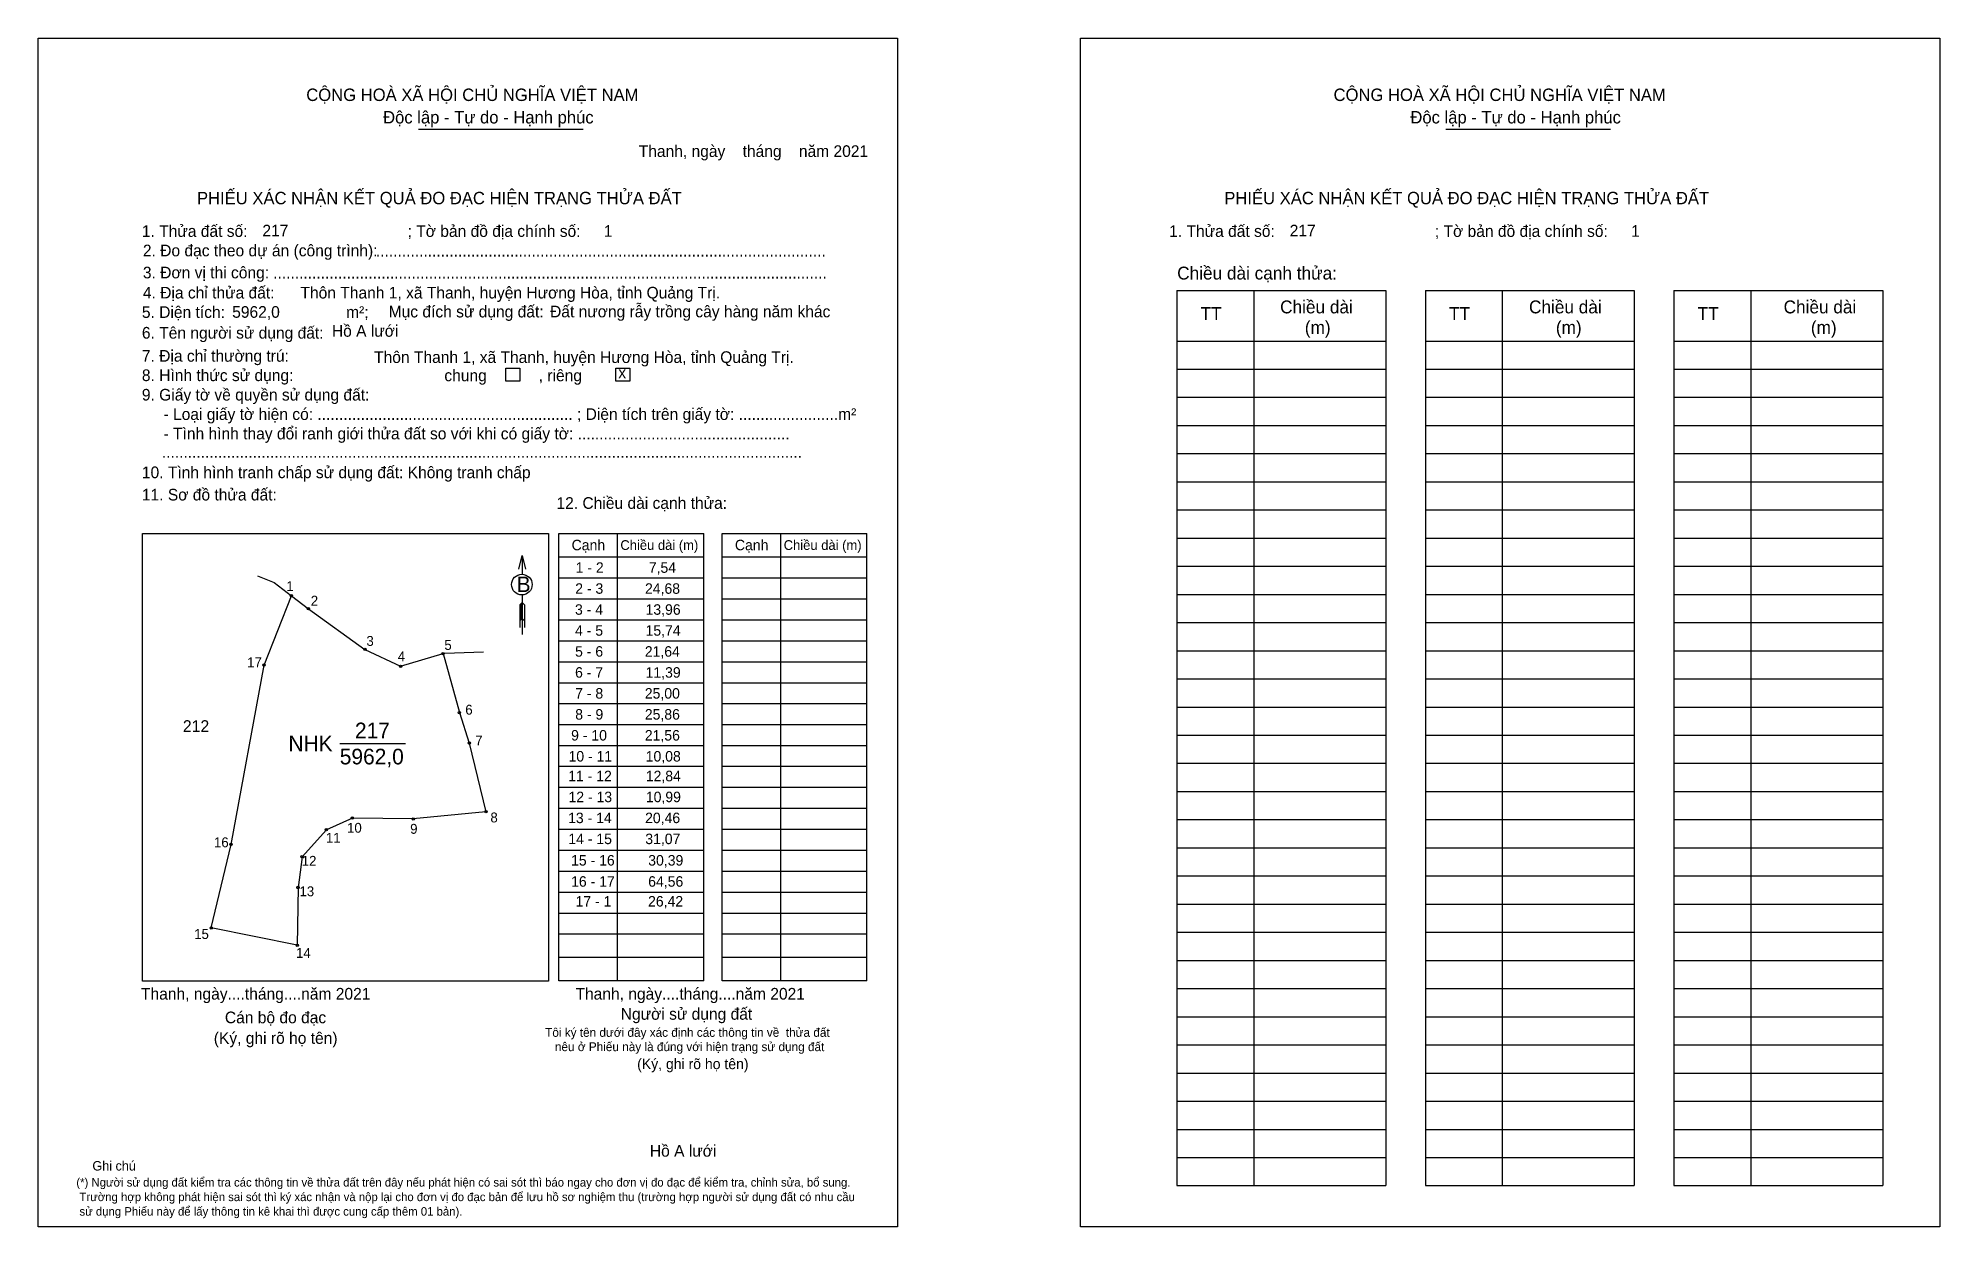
# Model space of a CAD drawing. Extents: x 544814 to 545488, y 1822900 to 1823321.
import ezdxf

# ---------------------------------------------------------------- set-up
doc = ezdxf.new("R2010")
doc.units = 0
for name, color, linetype in [('CanhThua', 7, 'Continuous'), ('kqddKhungInTrang1', 7, 'Continuous'), ('kqddKhungInTrang2', 7, 'Continuous'), ('kqddNoiDung', 7, 'Continuous'), ('kqddTemplate', 7, 'Continuous'), ('MocDinhThua', 7, 'Continuous'), ('NhanDiaChinhThua', 7, 'Continuous'), ('NhanTuCan', 7, 'Continuous'), ('RauThua', 7, 'Continuous'), ('SoHieuDinhThua', 7, 'Continuous')]:
    doc.layers.add(name, color=color, linetype=linetype)

msp = doc.modelspace()

# ---------------------------------------------------------------- linework, layer by layer
at = {"layer": 'CanhThua'}
for p, q in [((544893.95, 1823099.22), (544903.68, 1823123.78)), ((544903.68, 1823123.78), (544909.66, 1823119.18)), ((544909.66, 1823119.18), (544929.69, 1823104.76)), ((544929.69, 1823104.76), (544942.31, 1823098.79)), ((544942.31, 1823098.79), (544957.4, 1823103.26)), ((544957.4, 1823103.26), (544963.15, 1823082.41)), ((544882.26, 1823035.73), (544893.95, 1823099.22)), ((544963.15, 1823082.41), (544966.66, 1823071.57)), ((544966.66, 1823071.57), (544972.55, 1823047.27)), ((544925.26, 1823045.02), (544916.07, 1823040.88)), ((544946.82, 1823044.72), (544925.26, 1823045.02)), ((544972.55, 1823047.27), (544946.82, 1823044.72)), ((544875.26, 1823006.15), (544882.26, 1823035.73)), ((544916.07, 1823040.88), (544907.46, 1823031.35)), ((544907.46, 1823031.35), (544906.03, 1823020.45)), ((544906.03, 1823020.45), (544905.71, 1823000)), ((544905.71, 1823000), (544875.26, 1823006.15))]:
    msp.add_line(p, q, dxfattribs=at)
at = {"layer": 'kqddKhungInTrang1'}
msp.add_lwpolyline([(544813.91, 1823321.25), (545118.29, 1823321.25), (545118.29, 1822900.25), (544813.91, 1822900.25)], close=True, dxfattribs=at)
at = {"layer": 'kqddKhungInTrang2'}
msp.add_lwpolyline([(545183.22, 1823321.25), (545487.61, 1823321.25), (545487.61, 1822900.25), (545183.22, 1822900.25)], close=True, dxfattribs=at)
at = {"layer": 'kqddTemplate'}
for p, q in [((544948.73, 1823289.03), (545007.02, 1823289.03)), ((545312.62, 1823289.03), (545370.92, 1823289.03)), ((545217.3, 1823231.81), (545291.31, 1823231.8)), ((545217.3, 1823231.81), (545217.3, 1822914.87)), ((545244.53, 1823231.81), (545244.53, 1822914.87)), ((545291.31, 1823231.8), (545291.31, 1822914.87)), ((545305.33, 1823231.8), (545305.33, 1822914.87)), ((545305.33, 1823231.8), (545379.34, 1823231.8)), ((545332.57, 1823231.8), (545332.57, 1822914.87)), ((545379.34, 1823231.8), (545379.34, 1822914.87)), ((545393.37, 1823231.8), (545393.37, 1822914.87)), ((545393.37, 1823231.8), (545467.38, 1823231.8)), ((545420.6, 1823231.8), (545420.6, 1822914.87)), ((545467.38, 1823231.8), (545467.38, 1822914.87)), ((545217.3, 1823213.97), (545291.31, 1823213.97)), ((545305.33, 1823213.97), (545379.34, 1823213.97)), ((545393.37, 1823213.97), (545467.38, 1823213.97)), ((545217.3, 1823204), (545291.31, 1823204)), ((545305.33, 1823204), (545379.34, 1823204)), ((545393.37, 1823204), (545467.38, 1823204)), ((545217.3, 1823194.03), (545291.31, 1823194.03)), ((545305.33, 1823194.03), (545379.34, 1823194.03)), ((545393.37, 1823194.03), (545467.38, 1823194.03)), ((545217.3, 1823184.06), (545291.31, 1823184.06)), ((545305.33, 1823184.06), (545379.34, 1823184.06)), ((545393.37, 1823184.06), (545467.38, 1823184.06)), ((545217.3, 1823174.09), (545291.31, 1823174.09)), ((545305.33, 1823174.09), (545379.34, 1823174.09)), ((545393.37, 1823174.09), (545467.38, 1823174.09)), ((545217.3, 1823164.12), (545291.31, 1823164.12)), ((545305.33, 1823164.12), (545379.34, 1823164.12)), ((545393.37, 1823164.12), (545467.38, 1823164.12)), ((545217.3, 1823154.15), (545291.31, 1823154.15)), ((545305.33, 1823154.15), (545379.34, 1823154.15)), ((545393.37, 1823154.15), (545467.38, 1823154.15)), ((544998.41, 1823145.81), (545049.69, 1823145.81)), ((544998.41, 1822987.38), (544998.41, 1823145.81)), ((545019.04, 1823145.81), (545019.04, 1822987.38)), ((545049.69, 1822987.38), (545049.69, 1823145.81)), ((545056.26, 1823145.81), (545107.54, 1823145.81)), ((545056.26, 1822987.38), (545056.26, 1823145.81)), ((545076.88, 1823145.81), (545076.88, 1822987.38)), ((545107.54, 1822987.38), (545107.54, 1823145.81)), ((545217.3, 1823144.18), (545291.31, 1823144.18)), ((545305.33, 1823144.18), (545379.34, 1823144.18)), ((545393.37, 1823144.18), (545467.38, 1823144.18)), ((544985.35, 1823138.02), (544985.36, 1823131.37)), ((544998.41, 1823137.52), (545049.69, 1823137.52)), ((545056.26, 1823137.52), (545107.54, 1823137.52)), ((544998.41, 1823130.09), (545049.69, 1823130.09)), ((545056.26, 1823130.09), (545107.54, 1823130.09)), ((545217.3, 1823134.21), (545291.31, 1823134.21)), ((545305.33, 1823134.21), (545379.34, 1823134.21)), ((545393.37, 1823134.21), (545467.38, 1823134.21)), ((544985.37, 1823124.07), (544985.4, 1823110.07)), ((545217.3, 1823124.24), (545291.31, 1823124.24)), ((545305.33, 1823124.24), (545379.34, 1823124.24)), ((545393.37, 1823124.24), (545467.38, 1823124.24)), ((544985.38, 1823121.38), (544984.52, 1823120.57)), ((544985.38, 1823121), (544984.52, 1823120.19)), ((544985.38, 1823120.62), (544984.52, 1823119.81)), ((544984.52, 1823120.57), (544984.52, 1823112.55)), ((544985.38, 1823120.24), (544984.52, 1823119.43)), ((544985.38, 1823119.86), (544984.52, 1823119.05)), ((544985.38, 1823119.49), (544984.52, 1823118.67)), ((544985.38, 1823119.11), (544984.52, 1823118.29)), ((544985.38, 1823118.73), (544984.52, 1823117.91)), ((544985.38, 1823118.35), (544984.52, 1823117.53)), ((544985.38, 1823117.97), (544984.52, 1823117.15)), ((544985.39, 1823117.59), (544984.52, 1823116.77)), ((544985.39, 1823117.21), (544984.52, 1823116.39)), ((544985.39, 1823116.83), (544984.52, 1823116.01)), ((544985.39, 1823116.45), (544984.52, 1823115.63)), ((544985.38, 1823121.38), (544986.25, 1823120.57)), ((544986.25, 1823120.57), (544986.25, 1823112.55)), ((544998.41, 1823122.67), (545049.69, 1823122.67)), ((545056.26, 1823122.67), (545107.54, 1823122.67)), ((544985.39, 1823116.07), (544984.52, 1823115.25)), ((544985.39, 1823115.69), (544984.52, 1823114.87)), ((544985.39, 1823115.69), (544986.25, 1823114.87)), ((544998.41, 1823115.24), (545049.69, 1823115.24)), ((545056.26, 1823115.24), (545107.54, 1823115.24)), ((545217.3, 1823114.27), (545291.31, 1823114.27)), ((545305.33, 1823114.27), (545379.34, 1823114.27)), ((545393.37, 1823114.27), (545467.38, 1823114.27)), ((544998.41, 1823107.82), (545049.69, 1823107.82)), ((545056.26, 1823107.82), (545107.54, 1823107.82)), ((545217.3, 1823104.3), (545291.31, 1823104.3)), ((545305.33, 1823104.3), (545379.34, 1823104.3)), ((545393.37, 1823104.3), (545467.38, 1823104.3)), ((544998.41, 1823100.39), (545049.69, 1823100.39)), ((545056.26, 1823100.39), (545107.54, 1823100.39)), ((544998.41, 1823092.97), (545049.69, 1823092.97)), ((545056.26, 1823092.97), (545107.54, 1823092.97)), ((545217.3, 1823094.33), (545291.31, 1823094.33)), ((545305.33, 1823094.33), (545379.34, 1823094.33)), ((545393.37, 1823094.33), (545467.38, 1823094.33)), ((544998.41, 1823085.55), (545049.69, 1823085.55)), ((545056.26, 1823085.55), (545107.54, 1823085.55)), ((545217.3, 1823084.36), (545291.31, 1823084.36)), ((545305.33, 1823084.36), (545379.34, 1823084.36)), ((545393.37, 1823084.36), (545467.38, 1823084.36)), ((544998.41, 1823078.12), (545049.69, 1823078.12)), ((545056.26, 1823078.12), (545107.54, 1823078.12)), ((544998.41, 1823070.7), (545049.69, 1823070.7)), ((545056.26, 1823070.7), (545107.54, 1823070.7)), ((545217.3, 1823074.39), (545291.31, 1823074.39)), ((545305.33, 1823074.39), (545379.34, 1823074.39)), ((545393.37, 1823074.39), (545467.38, 1823074.39)), ((545049.69, 1823063.27), (544998.41, 1823063.27)), ((545107.54, 1823063.27), (545056.26, 1823063.27)), ((545217.3, 1823064.42), (545291.31, 1823064.42)), ((545305.33, 1823064.42), (545379.34, 1823064.42)), ((545393.37, 1823064.42), (545467.38, 1823064.42)), ((545049.69, 1823055.85), (544998.41, 1823055.85)), ((545107.54, 1823055.85), (545056.26, 1823055.85)), ((545217.3, 1823054.45), (545291.31, 1823054.45)), ((545305.33, 1823054.45), (545379.34, 1823054.45)), ((545393.37, 1823054.45), (545467.38, 1823054.45)), ((545049.69, 1823048.42), (544998.41, 1823048.42)), ((545107.54, 1823048.42), (545056.26, 1823048.42)), ((545217.3, 1823044.48), (545291.31, 1823044.48)), ((545305.33, 1823044.48), (545379.34, 1823044.48)), ((545393.37, 1823044.48), (545467.38, 1823044.48)), ((545049.69, 1823041), (544998.41, 1823041)), ((545107.54, 1823041), (545056.26, 1823041)), ((545049.69, 1823033.57), (544998.41, 1823033.57)), ((545107.54, 1823033.57), (545056.26, 1823033.57)), ((545217.3, 1823034.51), (545291.31, 1823034.51)), ((545305.33, 1823034.51), (545379.34, 1823034.51)), ((545393.37, 1823034.51), (545467.38, 1823034.51)), ((545049.69, 1823026.15), (544998.41, 1823026.15)), ((545107.54, 1823026.15), (545056.26, 1823026.15)), ((545217.3, 1823024.54), (545291.31, 1823024.54)), ((545305.33, 1823024.54), (545379.34, 1823024.54)), ((545393.37, 1823024.54), (545467.38, 1823024.54)), ((545049.69, 1823018.73), (544998.41, 1823018.73)), ((545107.54, 1823018.73), (545056.26, 1823018.73)), ((545049.69, 1823011.3), (544998.41, 1823011.3)), ((545107.54, 1823011.3), (545056.26, 1823011.3)), ((545217.3, 1823014.57), (545291.31, 1823014.57)), ((545305.33, 1823014.57), (545379.34, 1823014.57)), ((545393.37, 1823014.57), (545467.38, 1823014.57)), ((545049.69, 1823003.88), (544998.41, 1823003.88)), ((545107.54, 1823003.88), (545056.26, 1823003.88)), ((545217.3, 1823004.6), (545291.31, 1823004.6)), ((545305.33, 1823004.6), (545379.34, 1823004.6)), ((545393.37, 1823004.6), (545467.38, 1823004.6)), ((545049.69, 1822995.63), (544998.41, 1822995.63)), ((545107.54, 1822995.63), (545056.26, 1822995.63)), ((545217.3, 1822994.63), (545291.31, 1822994.63)), ((545305.33, 1822994.63), (545379.34, 1822994.63)), ((545393.37, 1822994.63), (545467.38, 1822994.63)), ((545049.69, 1822987.38), (544998.41, 1822987.38)), ((545107.54, 1822987.38), (545056.26, 1822987.38)), ((545217.3, 1822984.66), (545291.31, 1822984.66)), ((545305.33, 1822984.66), (545379.34, 1822984.66)), ((545393.37, 1822984.66), (545467.38, 1822984.66)), ((545217.3, 1822974.69), (545291.31, 1822974.69)), ((545305.33, 1822974.69), (545379.34, 1822974.69)), ((545393.37, 1822974.69), (545467.38, 1822974.69)), ((545217.3, 1822964.72), (545291.31, 1822964.72)), ((545305.33, 1822964.72), (545379.34, 1822964.72)), ((545393.37, 1822964.72), (545467.38, 1822964.72)), ((545217.3, 1822954.75), (545291.31, 1822954.75)), ((545305.33, 1822954.75), (545379.34, 1822954.75)), ((545393.37, 1822954.75), (545467.38, 1822954.75)), ((545217.3, 1822944.78), (545291.31, 1822944.78)), ((545305.33, 1822944.78), (545379.34, 1822944.78)), ((545393.37, 1822944.78), (545467.38, 1822944.78)), ((545217.3, 1822934.81), (545291.31, 1822934.81)), ((545305.33, 1822934.81), (545379.34, 1822934.81)), ((545393.37, 1822934.81), (545467.38, 1822934.81)), ((545217.3, 1822924.84), (545291.31, 1822924.84)), ((545305.33, 1822924.84), (545379.34, 1822924.84)), ((545393.37, 1822924.84), (545467.38, 1822924.84)), ((545217.3, 1822914.87), (545291.31, 1822914.87)), ((545305.33, 1822914.87), (545379.34, 1822914.87)), ((545393.37, 1822914.87), (545467.38, 1822914.87))]:
    msp.add_line(p, q, dxfattribs=at)
for points in [[(544979.58, 1823204.33), (544984.53, 1823204.33), (544984.53, 1823199.71), (544979.58, 1823199.71)], [(545018.53, 1823204.33), (545023.48, 1823204.33), (545023.48, 1823199.71), (545018.53, 1823199.71)], [(544850.94, 1823145.81), (544994.77, 1823145.81), (544994.77, 1822987.24), (544850.94, 1822987.24)]]:
    msp.add_lwpolyline(points, close=True, dxfattribs=at)
msp.add_lwpolyline([(544984.16, 1823133.21), (544985.35, 1823138.02), (544986.56, 1823133.21)], dxfattribs=at)
msp.add_circle((544985.28, 1823127.72), 3.65, dxfattribs=at)
at = {"layer": 'MocDinhThua'}
for centre in [(544903.68, 1823123.78), (544909.66, 1823119.18), (544929.69, 1823104.76), (544957.4, 1823103.26), (544893.95, 1823099.22), (544942.31, 1823098.79), (544963.15, 1823082.41), (544966.66, 1823071.57), (544925.26, 1823045.02), (544946.82, 1823044.72), (544972.55, 1823047.27), (544882.26, 1823035.73), (544916.07, 1823040.88), (544907.46, 1823031.35), (544906.03, 1823020.45), (544875.26, 1823006.15), (544905.71, 1823000)]:
    msp.add_circle(centre, 0.42, dxfattribs=at)
at = {"layer": 'NhanDiaChinhThua'}
msp.add_line((544920.79, 1823071.44), (544944.1, 1823071.44), dxfattribs=at)
at = {"layer": 'RauThua'}
for p, q in [((544891.66, 1823130.83), (544897.57, 1823128.48)), ((544897.57, 1823128.48), (544903.68, 1823123.78)), ((544957.4, 1823103.26), (544958.06, 1823103.46)), ((544958.06, 1823103.46), (544971.73, 1823103.93))]:
    msp.add_line(p, q, dxfattribs=at)

# ---------------------------------------------------------------- texts
at = {"layer": 'kqddNoiDung'}
for s, height, p in [('Thanh, ngày    tháng    năm 2021  ', 4.1247, (545026.69, 1823279.15)), ('217', 4.125, (544893.36, 1823251.01)), ('1', 4.12, (545014.33, 1823250.88)), ('217', 4.125, (545257.26, 1823251.01)), ('1', 4.12, (545378.22, 1823250.88)), ('........................................................................................................', 4.1247, (544933.56, 1823243.89)), ('................................................................................................................................', 4.1247, (544897.18, 1823236.08)), ('5962,0', 4.125, (544882.68, 1823222.2)), ('Đất nương rẫy trồng cây hàng năm khác', 4.1247, (544995.28, 1823222.36)), ('Hồ A lưới', 4.125, (544918, 1823215.49)), ('Thôn Thanh 1, xã Thanh, huyện Hương Hòa, tỉnh Quảng Trị.', 4.1247, (544932.95, 1823206.2)), ('x', 4.12, (545019.45, 1823200.78)), ('1 - 2', 3.712, (545004.34, 1823131.88)), ('7,54', 3.712, (545030.25, 1823131.88)), ('2 - 3', 3.712, (545004.19, 1823124.46)), ('24,68', 3.712, (545028.9, 1823124.46)), ('3 - 4', 3.712, (545004.11, 1823117.03)), ('13,96', 3.712, (545029.11, 1823117.03)), ('4 - 5', 3.712, (545004.13, 1823109.61)), ('15,74', 3.712, (545029.1, 1823109.61)), ('5 - 6', 3.712, (545004.14, 1823102.19)), ('21,64', 3.712, (545028.84, 1823102.19)), ('6 - 7', 3.712, (545004.14, 1823094.76)), ('11,39', 3.712, (545029.12, 1823094.76)), ('7 - 8', 3.712, (545004.16, 1823087.34)), ('25,00', 3.712, (545028.84, 1823087.34)), ('8 - 9', 3.712, (545004.19, 1823079.91)), ('25,86', 3.712, (545028.85, 1823079.91)), ('9 - 10', 3.712, (545002.74, 1823072.49)), ('21,56', 3.712, (545028.85, 1823072.49)), ('10 - 11', 3.712, (545001.82, 1823065.06)), ('10,08', 3.712, (545029.16, 1823065.06)), ('11 - 12', 3.712, (545001.69, 1823058.08)), ('12,84', 3.712, (545029.19, 1823058.08)), ('12 - 13', 3.712, (545001.8, 1823050.66)), ('10,99', 3.712, (545029.21, 1823050.66)), ('13 - 14', 3.712, (545001.67, 1823043.24)), ('20,46', 3.712, (545028.94, 1823043.24)), ('14 - 15', 3.712, (545001.75, 1823035.81)), ('31,07', 3.712, (545029.01, 1823035.81)), ('15 - 16', 3.712, (545002.72, 1823028.22)), ('30,39', 3.712, (545030.05, 1823028.22)), ('16 - 17', 3.712, (545002.74, 1823020.73)), ('64,56', 3.712, (545030.04, 1823020.73)), ('17 - 1', 3.712, (545004.32, 1823013.71)), ('26,42', 3.712, (545029.99, 1823013.71)), ('Thanh, ngày....tháng....năm 2021', 4.1247, (544850.38, 1822980.76)), ('Thanh, ngày....tháng....năm 2021', 4.1247, (545004.29, 1822980.76)), ('Hồ A lưới', 4.125, (545030.63, 1822925.14))]:
    msp.add_text(s, height=height, dxfattribs=at).set_placement(p)
at = {"layer": 'kqddTemplate'}
for s, height, p in [('CỘNG HOÀ XÃ HỘI CHỦ NGHĨA VIỆT NAM', 4.3997, (544908.92, 1823298.96)), ('CỘNG HOÀ XÃ HỘI CHỦ NGHĨA VIỆT NAM', 4.3997, (545272.81, 1823298.96)), ('Độc lập - Tự do - Hạnh phúc', 4.3997, (544936.13, 1823291)), ('Độc lập - Tự do - Hạnh phúc', 4.3997, (545300.02, 1823291)), ('PHIẾU XÁC NHẬN KẾT QUẢ ĐO ĐẠC HIỆN TRẠNG THỬA ĐẤT', 4.3997, (544870.21, 1823262.39)), ('PHIẾU XÁC NHẬN KẾT QUẢ ĐO ĐẠC HIỆN TRẠNG THỬA ĐẤT', 4.3997, (545234.11, 1823262.39)), ('1. Thửa đất số:                                     ; Tờ bản đồ địa chính số:', 4.1247, (544850.69, 1823250.84)), ('1. Thửa đất số:                                     ; Tờ bản đồ địa chính số:', 4.1247, (545214.58, 1823250.84)), ('2. Đo đạc theo dự án (công trình): ', 4.1247, (544851.05, 1823243.96)), ('3. Đơn vị thi công: ', 4.1247, (544851.05, 1823236.16)), ('Chiều dài cạnh thửa:', 4.5577, (545217.42, 1823235.74)), ('4. Địa chỉ thửa đất:      Thôn Thanh 1, xã Thanh, huyện Hương Hòa, tỉnh Quảng Trị.', 4.1247, (544851.05, 1823229.03)), ('5. Diện tích:                            m²; ', 4.1247, (544850.69, 1823222.15)), ('Mục đích sử dụng đất:', 4.1247, (544938.1, 1823222.32)), ('TT', 4.558, (545225.71, 1823221.41)), ('Chiều dài', 4.558, (545253.88, 1823223.76)), ('TT', 4.558, (545313.74, 1823221.41)), ('Chiều dài', 4.558, (545342.04, 1823223.76)), ('TT', 4.558, (545401.78, 1823221.41)), ('Chiều dài', 4.558, (545432.23, 1823223.76)), ('6. Tên người sử dụng đất:', 4.1247, (544850.69, 1823214.82)), ('(m)', 4.558, (545262.63, 1823216.51)), ('(m)', 4.558, (545351.56, 1823216.51)), ('(m)', 4.558, (545441.88, 1823216.51)), ('7. Địa chỉ thường trú:', 4.1247, (544850.69, 1823206.64)), ('8. Hình thức sử dụng:', 4.1247, (544850.69, 1823199.77)), ('chung            , riêng', 4.1247, (544957.84, 1823199.73)), ('9. Giấy tờ về quyền sử dụng đất:', 4.1247, (544850.69, 1823192.89)), ('     - Loại giấy tờ hiện có: ........................................................... ; Diện tích trên giấy tờ: .......................m²', 4.1247, (544850.69, 1823186.02)), ('     - Tình hình thay đổi ranh giới thửa đất so với khi có giấy tờ: .................................................', 4.1247, (544850.69, 1823179.14)), ('....................................................................................................................................................', 4.1247, (544857.74, 1823172.62)), ('10. Tình hình tranh chấp sử dụng đất: Không tranh chấp', 4.1247, (544850.69, 1823165.4)), ('11. Sơ đồ thửa đất:', 4.1247, (544850.69, 1823157.5)), ('12. Chiều dài cạnh thửa:', 4.1247, (544997.55, 1823154.54)), ('Cạnh', 3.712, (545002.92, 1823139.87)), ('Chiều dài (m)', 3.4372, (545020.19, 1823139.99)), ('Cạnh', 3.712, (545060.76, 1823139.87)), ('Chiều dài (m)', 3.4372, (545078.04, 1823139.99)), ('B', 5.5, (544983.47, 1823125.07)), ('Cán bộ đo đạc', 4.1247, (544880.09, 1822972.38)), ('Người sử dụng đất', 4.1247, (545020.32, 1822973.62)), ('(Ký, ghi rõ họ tên)', 4.1247, (544876.16, 1822965.09)), ('Tôi ký tên dưới đây xác định các thông tin về  thửa đất ', 3.1183, (544993.53, 1822967.57)), ('nêu ở Phiếu này là đúng với hiện trạng sử dụng đất', 3.1183, (544997, 1822962.5)), ('(Ký, ghi rõ họ tên)', 3.7122, (545026.13, 1822956.13)), ('Ghi chú', 3.341, (544833.16, 1822920.23)), ('(*) Người sử dụng đất kiểm tra các thông tin về thửa đất trên đây nếu phát hiện có sai sót thì báo ngay cho đơn vị đo đạc để kiểm tra, chỉnh sửa, bổ sung.', 3.00691, (544827.47, 1822914.54)), (' Trường hợp không phát hiện sai sót thì ký xác nhận và nộp lại cho đơn vị đo đạc bản để lưu hồ sơ nghiệm thu (trường hợp người sử dụng đất có nhu cầu', 3.00691, (544827.47, 1822909.39)), (' sử dụng Phiếu này để lấy thông tin kê khai thì được cung cấp thêm 01 bản).', 3.0069, (544827.47, 1822904.25))]:
    msp.add_text(s, height=height, dxfattribs=at).set_placement(p)
at = {"layer": 'NhanDiaChinhThua'}
for s, p in [('217', (544926.16, 1823073.29)), ('NHK', (544902.6, 1823068.67)), ('5962,0', (544920.79, 1823064.05))]:
    msp.add_text(s, height=5.544, dxfattribs=at).set_placement(p)
at = {"layer": 'NhanTuCan'}
msp.add_text('212', height=4.198, dxfattribs=at).set_placement((544865.19, 1823075.49))
at = {"layer": 'SoHieuDinhThua'}
for s, height, p in [('1', 3.5, (544901.84, 1823125.4)), ('2', 3.5, (544910.52, 1823120.24)), ('3', 3.5, (544930.22, 1823106.02)), ('4', 3.5, (544941.34, 1823100.53)), ('5', 3.5, (544957.83, 1823104.57)), ('17', 3.498, (544887.98, 1823098.44)), ('6', 3.5, (544965.25, 1823081.66)), ('7', 3.5, (544968.78, 1823070.77)), ('10', 3.498, (544923.37, 1823039.84)), ('9', 3.5, (544945.72, 1823039.48)), ('8', 3.5, (544974.15, 1823043.5)), ('16', 3.498, (544876.23, 1823034.7)), ('11', 3.498, (544915.86, 1823036.3)), ('12', 3.498, (544907.32, 1823028.14)), ('13', 3.498, (544906.52, 1823017.36)), ('15', 3.498, (544869.22, 1823002.23)), ('14', 3.498, (544905.3, 1822995.53))]:
    msp.add_text(s, height=height, dxfattribs=at).set_placement(p)

doc.saveas('drawing.dxf')
